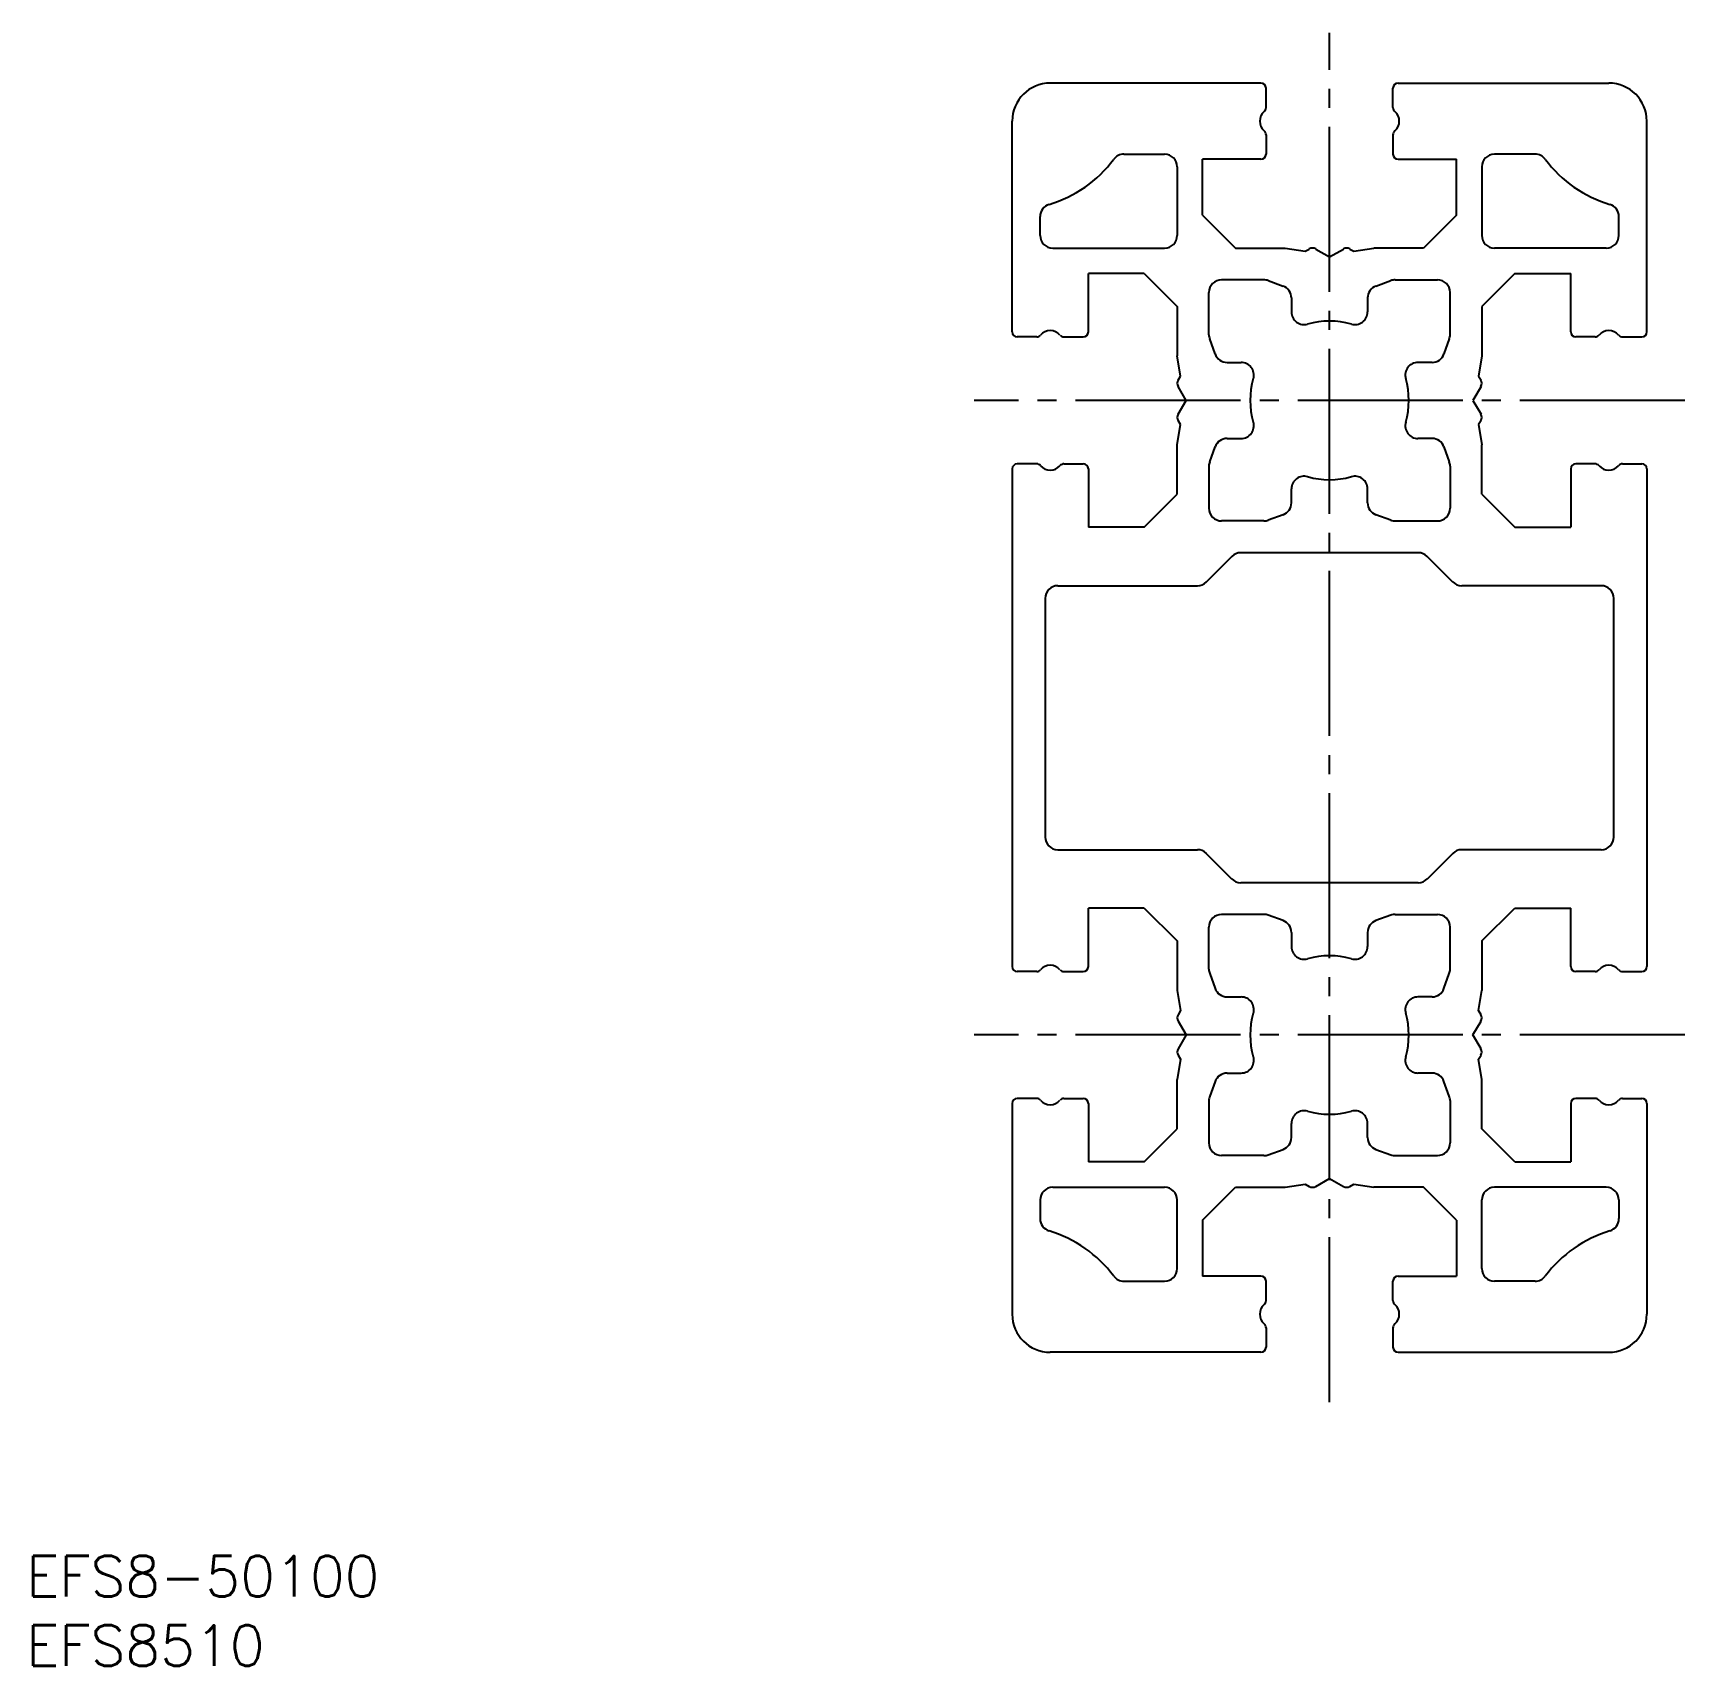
# Model space of a CAD drawing. Extents: x 666 to 796, y 255 to 384.
import ezdxf

# ---------------------------------------------------------------- set-up
doc = ezdxf.new("R2010")
doc.units = 0
doc.linetypes.add('CENTER', pattern=[17.5, 13, -1.5, 1.5, -1.5])
doc.layers.get('0').update_dxf_attribs({"linetype": 'CONTINUOUS'})
doc.layers.add('CENTER', color=1, linetype='CENTER')
doc.styles.get("Standard").update_dxf_attribs({"font": 'txt.shx', "bigfont": '@extfont2.shx'})

msp = doc.modelspace()

# ---------------------------------------------------------------- linework, layer by layer
for p, q in [((762.53, 380.12), (745.93, 380.12)), ((773.33, 380.12), (789.93, 380.12)), ((762.93, 378.19), (762.93, 379.72)), ((772.93, 378.19), (772.93, 379.72)), ((742.93, 360.52), (742.93, 377.12)), ((792.93, 360.52), (792.93, 377.12)), ((762.93, 376.05), (762.93, 374.52)), ((772.93, 376.05), (772.93, 374.52)), ((751.73, 374.52), (754.93, 374.52)), ((757.93, 369.72), (757.93, 374.12)), ((762.53, 374.12), (757.93, 374.12)), ((773.33, 374.12), (777.93, 374.12)), ((777.93, 369.72), (777.93, 374.12)), ((784.13, 374.52), (780.93, 374.52)), ((755.93, 373.52), (755.93, 368.12)), ((779.93, 373.52), (779.93, 368.12)), ((757.93, 369.72), (760.53, 367.12)), ((777.93, 369.72), (775.34, 367.12)), ((745.13, 368.12), (745.13, 369.6)), ((790.73, 368.12), (790.73, 369.6)), ((746.13, 367.12), (754.93, 367.12)), ((760.53, 367.12), (764.43, 367.12)), ((764.43, 367.12), (766.02, 366.87)), ((766.02, 366.87), (766.34, 367.05)), ((766.84, 367.05), (767.93, 366.42)), ((767.93, 366.42), (769.03, 367.05)), ((769.53, 367.05), (769.85, 366.87)), ((769.85, 366.87), (771.43, 367.12)), ((775.34, 367.12), (771.43, 367.12)), ((789.73, 367.12), (780.93, 367.12)), ((753.34, 365.12), (748.93, 365.12)), ((748.93, 360.52), (748.93, 365.12)), ((753.34, 365.12), (755.93, 362.53)), ((762.76, 364.62), (759.43, 364.62)), ((763.1, 364.56), (764.28, 364.13)), ((771.59, 364.13), (772.77, 364.56)), ((773.11, 364.62), (776.43, 364.62)), ((782.53, 365.12), (779.93, 362.53)), ((782.53, 365.12), (786.93, 365.12)), ((786.93, 360.52), (786.93, 365.12)), ((758.43, 360.3), (758.43, 363.62)), ((764.93, 363.19), (764.93, 362.09)), ((770.93, 363.19), (770.93, 362.09)), ((777.43, 360.3), (777.43, 363.62)), ((755.93, 362.53), (755.93, 358.62)), ((779.93, 362.53), (779.93, 358.62)), ((744.86, 360.12), (743.33, 360.12)), ((747.01, 360.12), (748.53, 360.12)), ((758.92, 358.78), (758.49, 359.96)), ((777.37, 359.96), (776.95, 358.78)), ((788.86, 360.12), (787.33, 360.12)), ((791.01, 360.12), (792.53, 360.12)), ((756.19, 357.04), (755.93, 358.62)), ((759.86, 358.12), (760.97, 358.12)), ((776.01, 358.12), (774.9, 358.12)), ((779.93, 358.62), (779.68, 357.04)), ((756, 356.72), (756.19, 357.04)), ((779.68, 357.04), (779.87, 356.72)), ((756.63, 355.12), (756, 356.22)), ((779.87, 356.22), (779.23, 355.12)), ((756, 354.03), (756.63, 355.12)), ((779.23, 355.12), (779.87, 354.03)), ((755.93, 351.62), (756.19, 353.21)), ((756.19, 353.21), (756, 353.53)), ((779.87, 353.53), (779.68, 353.21)), ((779.68, 353.21), (779.93, 351.62)), ((755.93, 347.72), (755.93, 351.62)), ((758.49, 350.29), (758.92, 351.46)), ((759.86, 352.12), (760.97, 352.12)), ((776.01, 352.12), (774.9, 352.12)), ((776.95, 351.46), (777.37, 350.29)), ((779.93, 347.72), (779.93, 351.62)), ((744.86, 350.12), (743.33, 350.12)), ((747.01, 350.12), (748.53, 350.12)), ((788.86, 350.12), (787.33, 350.12)), ((791.01, 350.12), (792.53, 350.12)), ((742.93, 349.72), (742.93, 310.52)), ((748.93, 349.72), (748.93, 345.12)), ((758.43, 349.95), (758.43, 346.62)), ((777.43, 349.95), (777.43, 346.62)), ((786.93, 349.72), (786.93, 345.12)), ((792.93, 349.72), (792.93, 310.52)), ((753.34, 345.12), (755.93, 347.72)), ((764.93, 347.05), (764.93, 348.15)), ((770.93, 347.05), (770.93, 348.15)), ((779.93, 347.72), (782.53, 345.12)), ((753.34, 345.12), (748.93, 345.12)), ((762.76, 345.62), (759.43, 345.62)), ((764.28, 346.11), (763.1, 345.68)), ((772.77, 345.68), (771.59, 346.11)), ((773.11, 345.62), (776.43, 345.62)), ((782.53, 345.12), (786.93, 345.12)), ((760.24, 342.83), (758.22, 340.81)), ((774.92, 343.12), (760.94, 343.12)), ((777.65, 340.81), (775.63, 342.83)), ((746.53, 340.52), (757.52, 340.52)), ((789.33, 340.52), (778.35, 340.52)), ((745.53, 339.52), (745.53, 320.72)), ((790.33, 320.72), (790.33, 339.52)), ((746.53, 319.72), (757.52, 319.72)), ((760.24, 317.41), (758.22, 319.43)), ((777.65, 319.43), (775.63, 317.41)), ((789.33, 319.72), (778.35, 319.72)), ((774.92, 317.12), (760.94, 317.12)), ((753.34, 315.12), (748.93, 315.12)), ((748.93, 310.52), (748.93, 315.12)), ((753.34, 315.12), (755.93, 312.53)), ((779.93, 312.53), (782.53, 315.12)), ((782.53, 315.12), (786.93, 315.12)), ((786.93, 310.52), (786.93, 315.12)), ((762.76, 314.62), (759.43, 314.62)), ((764.28, 314.13), (763.1, 314.56)), ((772.77, 314.56), (771.59, 314.13)), ((773.11, 314.62), (776.43, 314.62)), ((755.93, 312.53), (755.93, 308.62)), ((758.43, 310.3), (758.43, 313.62)), ((764.93, 313.19), (764.93, 312.09)), ((770.93, 313.19), (770.93, 312.09)), ((777.43, 310.3), (777.43, 313.62)), ((779.93, 312.53), (779.93, 308.62)), ((744.86, 310.12), (743.33, 310.12)), ((747.01, 310.12), (748.53, 310.12)), ((758.49, 309.96), (758.92, 308.78)), ((776.95, 308.78), (777.37, 309.96)), ((788.86, 310.12), (787.33, 310.12)), ((791.01, 310.12), (792.53, 310.12)), ((755.93, 308.62), (756.19, 307.04)), ((779.68, 307.04), (779.93, 308.62)), ((759.86, 308.12), (760.97, 308.12)), ((776.01, 308.12), (774.9, 308.12)), ((756.19, 307.04), (756, 306.72)), ((756, 306.22), (756.63, 305.12)), ((779.23, 305.12), (779.87, 306.22)), ((779.87, 306.72), (779.68, 307.04)), ((756.63, 305.12), (756, 304.03)), ((779.87, 304.03), (779.23, 305.12)), ((756, 303.53), (756.19, 303.21)), ((779.68, 303.21), (779.87, 303.53)), ((756.19, 303.21), (755.93, 301.62)), ((759.86, 302.12), (760.97, 302.12)), ((776.01, 302.12), (774.9, 302.12)), ((779.93, 301.62), (779.68, 303.21)), ((755.93, 297.72), (755.93, 301.62)), ((758.92, 301.46), (758.49, 300.29)), ((777.37, 300.29), (776.95, 301.46)), ((779.93, 297.72), (779.93, 301.62)), ((742.93, 299.72), (742.93, 283.12)), ((744.86, 300.12), (743.33, 300.12)), ((747.01, 300.12), (748.53, 300.12)), ((748.93, 299.72), (748.93, 295.12)), ((758.43, 299.95), (758.43, 296.62)), ((777.43, 299.95), (777.43, 296.62)), ((786.93, 299.72), (786.93, 295.12)), ((788.86, 300.12), (787.33, 300.12)), ((791.01, 300.12), (792.53, 300.12)), ((792.93, 299.72), (792.93, 283.12)), ((764.93, 297.05), (764.93, 298.15)), ((770.93, 297.05), (770.93, 298.15)), ((753.34, 295.12), (755.93, 297.72)), ((782.53, 295.12), (779.93, 297.72)), ((762.76, 295.62), (759.43, 295.62)), ((763.1, 295.68), (764.28, 296.11)), ((771.59, 296.11), (772.77, 295.68)), ((773.11, 295.62), (776.43, 295.62)), ((753.34, 295.12), (748.93, 295.12)), ((782.53, 295.12), (786.93, 295.12)), ((746.13, 293.12), (754.93, 293.12)), ((757.93, 290.53), (760.53, 293.12)), ((760.53, 293.12), (764.43, 293.12)), ((764.43, 293.12), (766.02, 293.37)), ((766.02, 293.37), (766.34, 293.19)), ((766.84, 293.19), (767.93, 293.82)), ((767.93, 293.82), (769.03, 293.19)), ((769.53, 293.19), (769.85, 293.37)), ((769.85, 293.37), (771.43, 293.12)), ((775.34, 293.12), (771.43, 293.12)), ((777.93, 290.53), (775.34, 293.12)), ((789.73, 293.12), (780.93, 293.12)), ((745.13, 292.12), (745.13, 290.65)), ((755.93, 286.72), (755.93, 292.12)), ((779.93, 286.72), (779.93, 292.12)), ((790.73, 292.12), (790.73, 290.65)), ((757.93, 290.53), (757.93, 286.12)), ((777.93, 290.53), (777.93, 286.12)), ((751.73, 285.72), (754.93, 285.72)), ((762.53, 286.12), (757.93, 286.12)), ((762.93, 284.19), (762.93, 285.72)), ((772.93, 284.19), (772.93, 285.72)), ((773.33, 286.12), (777.93, 286.12)), ((784.13, 285.72), (780.93, 285.72)), ((762.93, 282.05), (762.93, 280.52)), ((772.93, 282.05), (772.93, 280.52)), ((762.53, 280.12), (745.93, 280.12)), ((773.33, 280.12), (789.93, 280.12))]:
    msp.add_line(p, q)
for centre, radius, start, end in [((745.93, 377.12), 3, 90, 180), ((762.53, 379.72), 0.4, 0, 90), ((773.33, 379.72), 0.4, 90, 180), ((789.93, 377.12), 3, 0, 90), ((763.43, 377.12), 1, 130.0052, 229.9948), ((762.53, 378.19), 0.4, 310.0052, 0), ((773.33, 378.19), 0.4, 180, 229.9948), ((772.43, 377.12), 1, 310.0052, 49.9948), ((762.53, 376.05), 0.4, 0, 49.9948), ((773.33, 376.05), 0.4, 130.0052, 180), ((742.93, 380.12), 10, 286.9124, 323.1301), ((751.73, 373.52), 1, 90, 143.1301), ((754.93, 373.52), 1, 0, 90), ((762.53, 374.52), 0.4, 270, 0), ((773.33, 374.52), 0.4, 180, 270), ((780.93, 373.52), 1, 90, 180), ((784.13, 373.52), 1, 36.8699, 90), ((792.93, 380.12), 10, 216.8699, 253.0876), ((746.13, 369.6), 1, 106.9124, 180), ((789.73, 369.6), 1, 0, 73.0876), ((746.13, 368.12), 1, 180, 270), ((754.93, 368.12), 1, 270, 0), ((766.59, 366.62), 0.5, 60, 120), ((769.28, 366.62), 0.5, 60, 120), ((780.93, 368.12), 1, 180, 270), ((789.73, 368.12), 1, 270, 0), ((759.43, 363.62), 1, 90, 180), ((762.76, 363.62), 1, 70, 90), ((773.11, 363.62), 1, 90, 110), ((776.43, 363.62), 1, 0, 90), ((763.93, 363.19), 1, 0, 70), ((771.93, 363.19), 1, 110, 180), ((765.93, 362.09), 1, 180, 286.0134), ((769.93, 362.09), 1, 253.9866, 0), ((743.33, 360.52), 0.4, 180, 270), ((745.93, 359.62), 1, 40.0052, 139.9948), ((748.53, 360.52), 0.4, 270, 0), ((767.93, 355.12), 6.25, 73.9866, 106.0134), ((787.33, 360.52), 0.4, 180, 270), ((789.93, 359.62), 1, 40.0052, 139.9948), ((792.53, 360.52), 0.4, 270, 0), ((744.86, 360.52), 0.4, 270, 319.9948), ((747.01, 360.52), 0.4, 220.0052, 270), ((759.43, 360.3), 1, 180, 200), ((776.43, 360.3), 1, 340, 0), ((788.86, 360.52), 0.4, 270, 319.9948), ((791.01, 360.52), 0.4, 220.0052, 270), ((759.86, 359.12), 1, 200, 270), ((760.97, 357.12), 1, 343.9866, 90), ((774.9, 357.12), 1, 90, 196.0134), ((776.01, 359.12), 1, 270, 340), ((756.43, 356.47), 0.5, 150, 210), ((767.93, 355.12), 6.25, 163.9866, 196.0134), ((767.93, 355.12), 6.25, 343.9866, 16.0134), ((779.43, 356.47), 0.5, 330, 30), ((756.43, 353.78), 0.5, 150, 210), ((779.43, 353.78), 0.5, 330, 30), ((760.97, 353.12), 1, 270, 16.0134), ((774.9, 353.12), 1, 163.9866, 270), ((759.86, 351.12), 1, 90, 160), ((776.01, 351.12), 1, 20, 90), ((743.33, 349.72), 0.4, 90, 180), ((744.86, 349.72), 0.4, 40.0052, 90), ((747.01, 349.72), 0.4, 90, 139.9948), ((748.53, 349.72), 0.4, 0, 90), ((759.43, 349.95), 1, 160, 180), ((776.43, 349.95), 1, 0, 20), ((787.33, 349.72), 0.4, 90, 180), ((788.86, 349.72), 0.4, 40.0052, 90), ((791.01, 349.72), 0.4, 90, 139.9948), ((792.53, 349.72), 0.4, 0, 90), ((745.93, 350.62), 1, 220.0052, 319.9948), ((765.93, 348.15), 1, 73.9866, 180), ((767.93, 355.12), 6.25, 253.9866, 286.0134), ((769.93, 348.15), 1, 0, 106.0134), ((789.93, 350.62), 1, 220.0052, 319.9948), ((759.43, 346.62), 1, 180, 270), ((763.93, 347.05), 1, 290, 0), ((771.93, 347.05), 1, 180, 250), ((776.43, 346.62), 1, 270, 0), ((762.76, 346.62), 1, 270, 290), ((773.11, 346.62), 1, 250, 270), ((760.94, 342.12), 1, 90, 135), ((774.92, 342.12), 1, 45, 90), ((746.53, 339.52), 1, 90, 180), ((757.52, 341.52), 1, 270, 315), ((778.35, 341.52), 1, 225, 270), ((789.33, 339.52), 1, 0, 90), ((746.53, 320.72), 1, 180, 270), ((789.33, 320.72), 1, 270, 0), ((757.52, 318.72), 1, 45, 90), ((778.35, 318.72), 1, 90, 135), ((760.94, 318.12), 1, 225, 270), ((774.92, 318.12), 1, 270, 315), ((759.43, 313.62), 1, 90, 180), ((762.76, 313.62), 1, 70, 90), ((763.93, 313.19), 1, 0, 70), ((771.93, 313.19), 1, 110, 180), ((773.11, 313.62), 1, 90, 110), ((776.43, 313.62), 1, 0, 90), ((765.93, 312.09), 1, 180, 286.0134), ((767.93, 305.12), 6.25, 73.9866, 106.0134), ((769.93, 312.09), 1, 253.9866, 0), ((743.33, 310.52), 0.4, 180, 270), ((744.86, 310.52), 0.4, 270, 319.9948), ((745.93, 309.62), 1, 40.0052, 139.9948), ((747.01, 310.52), 0.4, 220.0052, 270), ((748.53, 310.52), 0.4, 270, 0), ((759.43, 310.3), 1, 180, 200), ((776.43, 310.3), 1, 340, 0), ((787.33, 310.52), 0.4, 180, 270), ((788.86, 310.52), 0.4, 270, 319.9948), ((789.93, 309.62), 1, 40.0052, 139.9948), ((791.01, 310.52), 0.4, 220.0052, 270), ((792.53, 310.52), 0.4, 270, 0), ((759.86, 309.12), 1, 200, 270), ((776.01, 309.12), 1, 270, 340), ((760.97, 307.12), 1, 343.9866, 90), ((774.9, 307.12), 1, 90, 196.0134), ((756.43, 306.47), 0.5, 150, 210), ((767.93, 305.12), 6.25, 163.9866, 196.0134), ((767.93, 305.12), 6.25, 343.9866, 16.0134), ((779.43, 306.47), 0.5, 330, 30), ((756.43, 303.78), 0.5, 150, 210), ((760.97, 303.12), 1, 270, 16.0134), ((774.9, 303.12), 1, 163.9866, 270), ((779.43, 303.78), 0.5, 330, 30), ((759.86, 301.12), 1, 90, 160), ((776.01, 301.12), 1, 20, 90), ((743.33, 299.72), 0.4, 90, 180), ((744.86, 299.72), 0.4, 40.0052, 90), ((745.93, 300.62), 1, 220.0052, 319.9948), ((747.01, 299.72), 0.4, 90, 139.9948), ((748.53, 299.72), 0.4, 0, 90), ((759.43, 299.95), 1, 160, 180), ((776.43, 299.95), 1, 0, 20), ((787.33, 299.72), 0.4, 90, 180), ((788.86, 299.72), 0.4, 40.0052, 90), ((789.93, 300.62), 1, 220.0052, 319.9948), ((791.01, 299.72), 0.4, 90, 139.9948), ((792.53, 299.72), 0.4, 0, 90), ((765.93, 298.15), 1, 73.9866, 180), ((767.93, 305.12), 6.25, 253.9866, 286.0134), ((769.93, 298.15), 1, 0, 106.0134), ((763.93, 297.05), 1, 290, 0), ((771.93, 297.05), 1, 180, 250), ((759.43, 296.62), 1, 180, 270), ((762.76, 296.62), 1, 270, 290), ((773.11, 296.62), 1, 250, 270), ((776.43, 296.62), 1, 270, 0), ((746.13, 292.12), 1, 90, 180), ((754.93, 292.12), 1, 0, 90), ((766.59, 293.62), 0.5, 240, 300), ((769.28, 293.62), 0.5, 240, 300), ((780.93, 292.12), 1, 90, 180), ((789.73, 292.12), 1, 0, 90), ((746.13, 290.65), 1, 180, 253.0876), ((789.73, 290.65), 1, 286.9124, 0), ((742.93, 280.12), 10, 36.8699, 73.0876), ((792.93, 280.12), 10, 106.9124, 143.1301), ((754.93, 286.72), 1, 270, 0), ((780.93, 286.72), 1, 180, 270), ((751.73, 286.72), 1, 216.8699, 270), ((762.53, 285.72), 0.4, 0, 90), ((773.33, 285.72), 0.4, 90, 180), ((784.13, 286.72), 1, 270, 323.1301), ((763.43, 283.12), 1, 130.0052, 229.9948), ((762.53, 284.19), 0.4, 310.0052, 0), ((773.33, 284.19), 0.4, 180, 229.9948), ((772.43, 283.12), 1, 310.0052, 49.9948), ((745.93, 283.12), 3, 180, 270), ((789.93, 283.12), 3, 270, 0), ((762.53, 282.05), 0.4, 0, 49.9948), ((773.33, 282.05), 0.4, 130.0052, 180), ((762.53, 280.52), 0.4, 270, 0), ((773.33, 280.52), 0.4, 180, 270)]:
    msp.add_arc(centre, radius, start, end)
at = {"layer": 'CENTER', "color": 1, "linetype": 'CENTER'}
for p, q in [((767.93, 276.18), (767.93, 384.07)), ((795.93, 355.12), (739.93, 355.12)), ((795.93, 305.12), (739.93, 305.12))]:
    msp.add_line(p, q, dxfattribs=at)

# ---------------------------------------------------------------- texts
at = {"color": 7, "linetype": 'CONTINUOUS'}
for s, p in [('EFS8-50100', (665.24, 260.87)), ('EFS8510', (665.24, 255.41))]:
    msp.add_text(s, height=3.2, dxfattribs=at).set_placement(p)

doc.saveas('drawing.dxf')
